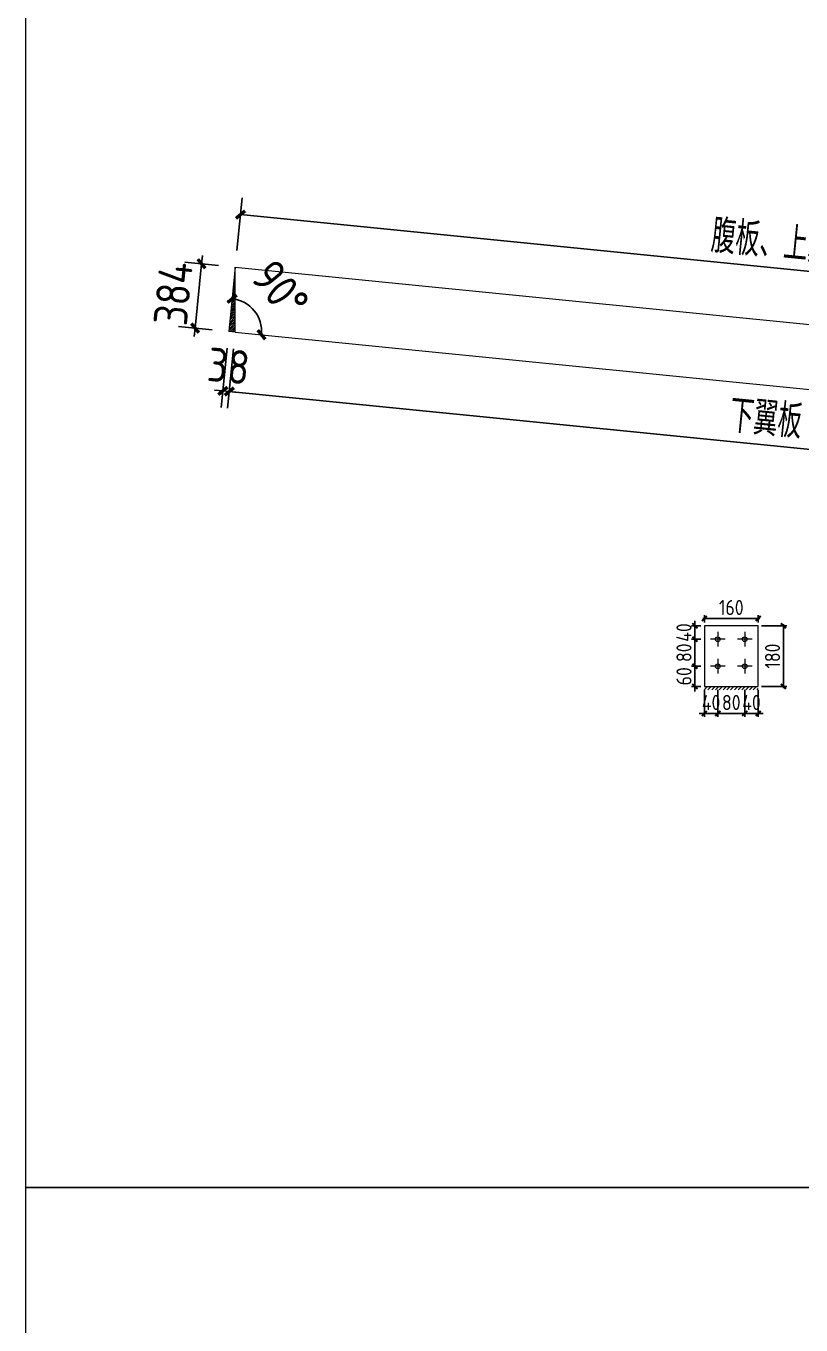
# Model space of a CAD drawing. Extents: x 485428 to 797698, y 56414 to 211814.
# Drawn here: x 718888 to 723494, y 133298 to 141012 of the extents above; entities that cross this region are included whole.
import ezdxf

# ---------------------------------------------------------------- set-up
doc = ezdxf.new("R2010")
doc.units = 0
doc.header["$LTSCALE"] = 1000
doc.header["$MEASUREMENT"] = 0
doc.styles.get("Standard").update_dxf_attribs({"font": 'gbenor.shx', "bigfont": 'gbcbig.shx'})
doc.dimstyles.get("Standard").update_dxf_attribs({"dimscale": 100, "dimtxt": 2, "dimasz": 0.4, "dimexe": 0.5, "dimexo": 1, "dimgap": 0.5, "dimtad": 1, "dimdec": 0, "dimzin": 0, "dimdsep": 46, "dimtxsty": 'Standard', "dimblk": 'ARCHTICK', "dimcen": 0.09, "dimadec": 0, "dimazin": 0, "dimtfac": 1, "dimtdec": 0, "dimtix": 1, "dimtmove": 2, "dimatfit": 3, "dimfxl": 1, "dimtolj": 1, "dimtzin": 0, "dimarcsym": 0})

# ---------------------------------------------------------------- blocks, each defined once
blk = doc.blocks.new('_ArchTick')
at = {"color": 0, "linetype": 'ByBlock', "const_width": 0.4}
blk.add_lwpolyline([(-0.5, -0.5), (0.5, 0.5)], dxfattribs=at)
blk = doc.blocks.new('*D1499')
at = {"color": 0, "lineweight": -2}
blk.add_arc((720093.6, 139197.9), 194.9, 354.28941, 84.28941, dxfattribs=at)
at = {"layer": 'Defpoints', "color": 0}
for p in [(720131.8, 139580), (720271.3, 139278), (720093.6, 139197.9), (720131.8, 139194), (727076.8, 138499.5)]:
    blk.add_point(p, dxfattribs=at)
at = {"color": 0, "lineweight": -2, "xscale": 50, "yscale": 50, "zscale": 50}
for p, rotation in [((720113, 139391.8), 174.2894068625041), ((720287.6, 139178.5), 264.2894068624994)]:
    blk.add_blockref('_ArchTick', p, dxfattribs=dict(at, rotation=rotation))
at = {"color": 0, "lineweight": 15, "insert": (720399.3, 139447.9), "char_height": 200, "attachment_point": 5, "rotation": 309.28941}
blk.add_mtext('\\A1;90°', dxfattribs=at)
blk = doc.blocks.new('*D1500')
at = {"color": 3, "lineweight": -2}
for p, q in [((720141.8, 139679.5), (720173, 139991.3)), ((720163, 139891.8), (727146.2, 139193.5)), ((727125, 138981.1), (727156.1, 139293))]:
    blk.add_line(p, q, dxfattribs=at)
at = {"layer": 'Defpoints', "color": 0}
for p in [(720131.8, 139580), (727146.2, 139193.5), (727115, 138881.6)]:
    blk.add_point(p, dxfattribs=at)
at = {"color": 3, "lineweight": -2, "xscale": 50, "yscale": 50, "zscale": 50}
for p, rotation in [((720163, 139891.8), 174.2894068625007), ((727146.2, 139193.5), 354.2894068625007)]:
    blk.add_blockref('_ArchTick', p, dxfattribs=dict(at, rotation=rotation))
at = {"color": 0, "lineweight": 15, "insert": (723670.2, 139698.5), "char_height": 200, "attachment_point": 5, "rotation": 354.28941}
blk.add_mtext('\\A1;腹板、上翼板 7018', dxfattribs=at)
blk = doc.blocks.new('*D1501')
at = {"color": 3, "lineweight": -2}
for p, q in [((720083.7, 139098.4), (720048.4, 138745.7)), ((720121.9, 139094.5), (720086.6, 138741.9)), ((720058.3, 138845.2), (720008.6, 138850.2)), ((720058.3, 138845.2), (720096.5, 138841.4)), ((720096.5, 138841.4), (720146.3, 138836.4))]:
    blk.add_line(p, q, dxfattribs=at)
at = {"layer": 'Defpoints', "color": 0}
for p in [(720093.6, 139197.9), (720131.8, 139194), (720096.5, 138841.4)]:
    blk.add_point(p, dxfattribs=at)
at = {"color": 3, "lineweight": -2, "xscale": 50, "yscale": 50, "zscale": 50}
for p, rotation in [((720058.3, 138845.2), 354.2894068624398), ((720096.5, 138841.4), 174.2894068624399)]:
    blk.add_blockref('_ArchTick', p, dxfattribs=dict(at, rotation=rotation))
at = {"color": 0, "lineweight": 15, "insert": (720092.4, 138992.5), "char_height": 200, "attachment_point": 5, "rotation": 354.28941}
blk.add_mtext('\\A1;38', dxfattribs=at)
blk = doc.blocks.new('*D1502')
at = {"color": 3, "lineweight": -2}
for p, q in [((720121.9, 139094.5), (720086.6, 138741.9)), ((720096.5, 138841.4), (727041.5, 138146.9)), ((727066.8, 138400), (727031.6, 138047.4))]:
    blk.add_line(p, q, dxfattribs=at)
at = {"layer": 'Defpoints', "color": 0}
for p in [(720131.8, 139194), (727076.8, 138499.5), (727041.5, 138146.9)]:
    blk.add_point(p, dxfattribs=at)
at = {"color": 3, "lineweight": -2, "xscale": 50, "yscale": 50, "zscale": 50}
for p, rotation in [((720096.5, 138841.4), 174.2894068624243), ((727041.5, 138146.9), 354.2894068624242)]:
    blk.add_blockref('_ArchTick', p, dxfattribs=dict(at, rotation=rotation))
at = {"color": 0, "lineweight": 15, "insert": (723584.6, 138650), "char_height": 200, "attachment_point": 5, "rotation": 354.28941}
blk.add_mtext('\\A1;下翼板 6980', dxfattribs=at)
blk = doc.blocks.new('*D1503')
at = {"color": 3, "lineweight": -2}
for p, q in [((719931.4, 139600), (719936.4, 139649.8)), ((720032.3, 139589.9), (719831.9, 139609.9)), ((719893.2, 139217.9), (719931.4, 139600)), ((719994.1, 139207.8), (719793.7, 139227.9)), ((719893.2, 139217.9), (719888.2, 139168.2))]:
    blk.add_line(p, q, dxfattribs=at)
at = {"layer": 'Defpoints', "color": 0}
for p in [(719931.4, 139600), (720131.8, 139580), (720093.6, 139197.9)]:
    blk.add_point(p, dxfattribs=at)
at = {"color": 3, "lineweight": -2, "xscale": 50, "yscale": 50, "zscale": 50}
for p, rotation in [((719931.4, 139600), 264.2894068625095), ((719893.2, 139217.9), 84.28940686250944)]:
    blk.add_blockref('_ArchTick', p, dxfattribs=dict(at, rotation=rotation))
at = {"color": 0, "lineweight": 15, "insert": (719763, 139423.9), "char_height": 200, "attachment_point": 5, "rotation": 84.28941}
blk.add_mtext('\\A1;384', dxfattribs=at)
blk = doc.blocks.new('*D1605')
at = {"color": 3, "lineweight": -2}
for p, q in [((722919.3, 137070.1), (722919.3, 136909.5)), ((722999.3, 137070.1), (722999.3, 136909.5)), ((722919.3, 136929.5), (722889.3, 136929.5)), ((722919.3, 136929.5), (722999.3, 136929.5)), ((722999.3, 136929.5), (723029.3, 136929.5))]:
    blk.add_line(p, q, dxfattribs=at)
at = {"layer": 'Defpoints', "color": 0}
for p in [(722919.3, 137090.1), (722999.3, 137090.1), (722999.3, 136929.5)]:
    blk.add_point(p, dxfattribs=at)
at = {"color": 3, "lineweight": -2, "xscale": 30, "yscale": 30, "zscale": 30}
blk.add_blockref('_ArchTick', (722919.3, 136929.5), dxfattribs=at)
at = {"color": 3, "lineweight": -2, "xscale": 30, "yscale": 30, "zscale": 30, "rotation": 180}
blk.add_blockref('_ArchTick', (722999.3, 136929.5), dxfattribs=at)
at = {"color": 0, "lineweight": 15, "insert": (722959.3, 136994.5), "char_height": 90, "attachment_point": 5}
blk.add_mtext('\\A1;40', dxfattribs=at)
blk = doc.blocks.new('*D1591')
at = {"color": 3, "lineweight": -2}
for p, q in [((722999.3, 137070.1), (722999.3, 136909.5)), ((723159.3, 137070.1), (723159.3, 136909.5)), ((722989.3, 136929.5), (723169.3, 136929.5))]:
    blk.add_line(p, q, dxfattribs=at)
at = {"layer": 'Defpoints', "color": 0}
for p in [(722999.3, 137090.1), (723159.3, 137090.1), (723159.3, 136929.5)]:
    blk.add_point(p, dxfattribs=at)
at = {"color": 3, "lineweight": -2, "xscale": 30, "yscale": 30, "zscale": 30, "rotation": 180}
blk.add_blockref('_ArchTick', (722999.3, 136929.5), dxfattribs=at)
at = {"color": 3, "lineweight": -2, "xscale": 30, "yscale": 30, "zscale": 30}
blk.add_blockref('_ArchTick', (723159.3, 136929.5), dxfattribs=at)
at = {"color": 0, "lineweight": 15, "insert": (723079.3, 136994.5), "char_height": 90, "attachment_point": 5}
blk.add_mtext('\\A1;80', dxfattribs=at)
blk = doc.blocks.new('*D1592')
at = {"color": 3, "lineweight": -2}
for p, q in [((723159.3, 137070.1), (723159.3, 136909.5)), ((723239.3, 137070.1), (723239.3, 136909.5)), ((723159.3, 136929.5), (723129.3, 136929.5)), ((723159.3, 136929.5), (723239.3, 136929.5)), ((723239.3, 136929.5), (723269.3, 136929.5))]:
    blk.add_line(p, q, dxfattribs=at)
at = {"layer": 'Defpoints', "color": 0}
for p in [(723159.3, 137090.1), (723239.3, 137090.1), (723239.3, 136929.5)]:
    blk.add_point(p, dxfattribs=at)
at = {"color": 3, "lineweight": -2, "xscale": 30, "yscale": 30, "zscale": 30}
blk.add_blockref('_ArchTick', (723159.3, 136929.5), dxfattribs=at)
at = {"color": 3, "lineweight": -2, "xscale": 30, "yscale": 30, "zscale": 30, "rotation": 180}
blk.add_blockref('_ArchTick', (723239.3, 136929.5), dxfattribs=at)
at = {"color": 0, "lineweight": 15, "insert": (723199.3, 136994.5), "char_height": 90, "attachment_point": 5}
blk.add_mtext('\\A1;40', dxfattribs=at)
blk = doc.blocks.new('*D1593')
at = {"color": 3, "lineweight": -2}
for p, q in [((722899.3, 137210.1), (722843.2, 137210.1)), ((722863.2, 137210.1), (722863.2, 137240.1)), ((722863.2, 137090.1), (722863.2, 137210.1)), ((722899.3, 137090.1), (722843.2, 137090.1)), ((722863.2, 137090.1), (722863.2, 137060.1))]:
    blk.add_line(p, q, dxfattribs=at)
at = {"layer": 'Defpoints', "color": 0}
for p in [(722863.2, 137210.1), (722919.3, 137210.1), (722919.3, 137090.1)]:
    blk.add_point(p, dxfattribs=at)
at = {"color": 3, "lineweight": -2, "xscale": 30, "yscale": 30, "zscale": 30}
for p, rotation in [((722863.2, 137210.1), 270), ((722863.2, 137090.1), 90)]:
    blk.add_blockref('_ArchTick', p, dxfattribs=dict(at, rotation=rotation))
at = {"color": 0, "lineweight": 15, "insert": (722798.2, 137150.1), "char_height": 90, "attachment_point": 5, "rotation": 90}
blk.add_mtext('\\A1;60', dxfattribs=at)
blk = doc.blocks.new('*D1594')
at = {"color": 3, "lineweight": -2}
for p, q in [((722899.3, 137370.1), (722843.2, 137370.1)), ((722863.2, 137200.1), (722863.2, 137380.1)), ((722899.3, 137210.1), (722843.2, 137210.1))]:
    blk.add_line(p, q, dxfattribs=at)
at = {"layer": 'Defpoints', "color": 0}
for p in [(722863.2, 137370.1), (722919.3, 137370.1), (722919.3, 137210.1)]:
    blk.add_point(p, dxfattribs=at)
at = {"color": 3, "lineweight": -2, "xscale": 30, "yscale": 30, "zscale": 30}
for p, rotation in [((722863.2, 137370.1), 90), ((722863.2, 137210.1), 270)]:
    blk.add_blockref('_ArchTick', p, dxfattribs=dict(at, rotation=rotation))
at = {"color": 0, "lineweight": 15, "insert": (722798.2, 137290.1), "char_height": 90, "attachment_point": 5, "rotation": 90}
blk.add_mtext('\\A1;80', dxfattribs=at)
blk = doc.blocks.new('*D1606')
at = {"color": 3, "lineweight": -2}
for p, q in [((722863.2, 137450.1), (722863.2, 137480.1)), ((722899.3, 137450.1), (722843.2, 137450.1)), ((722863.2, 137370.1), (722863.2, 137450.1)), ((722899.3, 137370.1), (722843.2, 137370.1)), ((722863.2, 137370.1), (722863.2, 137340.1))]:
    blk.add_line(p, q, dxfattribs=at)
at = {"layer": 'Defpoints', "color": 0}
for p in [(722863.2, 137450.1), (722919.3, 137450.1), (722919.3, 137370.1)]:
    blk.add_point(p, dxfattribs=at)
at = {"color": 3, "lineweight": -2, "xscale": 30, "yscale": 30, "zscale": 30}
for p, rotation in [((722863.2, 137450.1), 270), ((722863.2, 137370.1), 90)]:
    blk.add_blockref('_ArchTick', p, dxfattribs=dict(at, rotation=rotation))
at = {"color": 0, "lineweight": 15, "insert": (722798.2, 137410.1), "char_height": 90, "attachment_point": 5, "rotation": 90}
blk.add_mtext('\\A1;40', dxfattribs=at)
blk = doc.blocks.new('*D1607')
at = {"color": 3, "lineweight": -2}
for p, q in [((723249.3, 137493.7), (722909.3, 137493.7)), ((722919.3, 137470.1), (722919.3, 137513.7)), ((723239.3, 137470.1), (723239.3, 137513.7))]:
    blk.add_line(p, q, dxfattribs=at)
at = {"layer": 'Defpoints', "color": 0}
for p in [(722919.3, 137493.7), (722919.3, 137450.1), (723239.3, 137450.1)]:
    blk.add_point(p, dxfattribs=at)
at = {"color": 3, "lineweight": -2, "xscale": 30, "yscale": 30, "zscale": 30, "rotation": 180}
blk.add_blockref('_ArchTick', (722919.3, 137493.7), dxfattribs=at)
at = {"color": 3, "lineweight": -2, "xscale": 30, "yscale": 30, "zscale": 30}
blk.add_blockref('_ArchTick', (723239.3, 137493.7), dxfattribs=at)
at = {"color": 0, "lineweight": 15, "insert": (723079.3, 137558.7), "char_height": 90, "attachment_point": 5}
blk.add_mtext('\\A1;160', dxfattribs=at)
blk = doc.blocks.new('*D1595')
at = {"color": 3, "lineweight": -2}
for p, q in [((723259.3, 137450.1), (723409.4, 137450.1)), ((723389.4, 137460.1), (723389.4, 137080.1)), ((723259.3, 137090.1), (723409.4, 137090.1))]:
    blk.add_line(p, q, dxfattribs=at)
at = {"layer": 'Defpoints', "color": 0}
for p in [(723239.3, 137450.1), (723239.3, 137090.1), (723389.4, 137090.1)]:
    blk.add_point(p, dxfattribs=at)
at = {"color": 3, "lineweight": -2, "xscale": 30, "yscale": 30, "zscale": 30}
for p, rotation in [((723389.4, 137450.1), 90), ((723389.4, 137090.1), 270)]:
    blk.add_blockref('_ArchTick', p, dxfattribs=dict(at, rotation=rotation))
at = {"color": 0, "lineweight": 15, "insert": (723324.4, 137270.1), "char_height": 90, "attachment_point": 5, "rotation": 90}
blk.add_mtext('\\A1;180', dxfattribs=at)
blk = doc.blocks.new('*D3260')
at = {"color": 0, "lineweight": -2}
blk.add_arc((727076.8, 138499.5), 201.6, 84.28941, 174.28941, dxfattribs=at)
at = {"layer": 'Defpoints', "color": 0}
for p in [(720131.8, 139194), (727115, 138881.6), (726993.9, 138683.3), (727076.8, 138499.5), (727076.8, 138499.5)]:
    blk.add_point(p, dxfattribs=at)
at = {"color": 0, "lineweight": -2, "xscale": 50, "yscale": 50, "zscale": 50}
for p, rotation in [((727096.9, 138700.2), 354.2894068624969), ((726876.2, 138519.6), 264.2894068624989)]:
    blk.add_blockref('_ArchTick', p, dxfattribs=dict(at, rotation=rotation))
at = {"color": 0, "lineweight": 15, "insert": (726822.5, 138810.4), "char_height": 200, "attachment_point": 5, "rotation": 39.28941}
blk.add_mtext('\\A1;90°', dxfattribs=at)

msp = doc.modelspace()

# ---------------------------------------------------------------- hatches: boundary and pattern name
at = {"lineweight": 15}
h = msp.add_hatch(dxfattribs=at)
h.set_pattern_fill('ANSI31', color=256, scale=5, style=0)
h.set_pattern_definition([(45, (-7e-09, -10500), (-5.612660076, 5.612660076), [])])
h.paths.add_polyline_path([(720131.8, 139580), (720093.6, 139197.9), (720131.8, 139194)])
h = msp.add_hatch(dxfattribs=at)
h.set_pattern_fill('ANSI31', color=256, scale=10, style=0)
h.set_pattern_definition([(45, (240334.58, -58212.485), (-11.22532015, 11.22532015), [])])
h.paths.add_polyline_path([(723239.3, 137090.1), (723229, 137090.1), (723239.3, 137076.8)], flags=17)
h.paths.add_polyline_path([(723229, 137090.1), (722919.3, 137090.1), (722919.3, 137070.1), (723239.3, 137070.1), (723239.3, 137076.8)])

# ---------------------------------------------------------------- linework, layer by layer
for p, q in [((720131.8, 139580), (720093.6, 139197.9)), ((720131.8, 139580), (727115, 138881.6)), ((720131.8, 139194), (720093.6, 139197.9)), ((720131.8, 139194), (727076.8, 138499.5)), ((722919.3, 137450.1), (722919.3, 137090.1)), ((723239.3, 137450.1), (722919.3, 137450.1)), ((722999.3, 137414.1), (722999.3, 137326.1)), ((723159.3, 137414.1), (723159.3, 137326.1)), ((723239.3, 137090.1), (723239.3, 137450.1)), ((723043.3, 137370.1), (722955.3, 137370.1)), ((723203.3, 137370.1), (723115.3, 137370.1)), ((722999.3, 137254.1), (722999.3, 137166.1)), ((723159.3, 137254.1), (723159.3, 137166.1)), ((723043.3, 137210.1), (722955.3, 137210.1)), ((723203.3, 137210.1), (723115.3, 137210.1)), ((722919.3, 137090.1), (723239.3, 137090.1))]:
    msp.add_line(p, q, dxfattribs=at)
at = {"color": 2, "lineweight": 15}
msp.add_line((720131.8, 139194), (720131.8, 139580), dxfattribs=at)
at = {"lineweight": 15}
for points in [[(718888.1, 144614.2), (733738.1, 144614.2), (733738.1, 134114.2), (718888.1, 134114.2)], [(718888.1, 134114.2), (733738.1, 134114.2), (733738.1, 123614.2), (718888.1, 123614.2)]]:
    msp.add_lwpolyline(points, close=True, dxfattribs=at)
for centre in [(722999.3, 137370.1), (723159.3, 137370.1), (722999.3, 137210.1), (723159.3, 137210.1)]:
    msp.add_circle(centre, 14, dxfattribs=at)

# ---------------------------------------------------------------- dimensions: what is measured, and where the dimension line sits
dim = msp.add_aligned_dim(p1=(720131.8, 139580), p2=(727115, 138881.6), distance=313.4, text='腹板、上翼板 7018', dimstyle='Standard', override={"dimtxt": 2, "dimasz": 0.5, "dimexe": 1, "dimexo": 1, "dimclrd": 3, "dimclre": 3}, dxfattribs=at)
dim.commit()
dim.dimension.update_dxf_attribs({"geometry": '*D1500', "text_midpoint": (723670.2, 139698.5)})
for p1, p2, distance, override, picture, middle in [((720093.6, 139197.9), (720131.8, 139580), 201.4, {"dimtxt": 2, "dimasz": 0.5, "dimexe": 1, "dimexo": 1, "dimclrd": 3, "dimclre": 3}, '*D1503', (719763, 139423.9)), ((720093.6, 139197.9), (720131.8, 139194), -354.4, {"dimtxt": 2, "dimasz": 0.5, "dimexe": 1, "dimexo": 1, "dimclrd": 3, "dimclre": 3}, '*D1501', (720092.4, 138992.5)), ((723239.3, 137450.1), (722919.3, 137450.1), -43.6, {"dimtxt": 0.9, "dimasz": 0.3, "dimexe": 0.2, "dimexo": 0.2, "dimgap": 0.2, "dimlfac": 0.5, "dimdle": 0.1, "dimclrd": 3, "dimclre": 3}, '*D1607', (723079.3, 137558.7)), ((723239.3, 137450.1), (723239.3, 137090.1), 150, {"dimtxt": 0.9, "dimasz": 0.3, "dimexe": 0.2, "dimexo": 0.2, "dimgap": 0.2, "dimlfac": 0.5, "dimdle": 0.1, "dimclrd": 3, "dimclre": 3}, '*D1595', (723324.4, 137270.1))]:
    dim = msp.add_aligned_dim(p1=p1, p2=p2, distance=distance, dimstyle='Standard', override=override, dxfattribs=at)
    dim.commit()
    dim.dimension.update_dxf_attribs({"geometry": picture, "text_midpoint": middle})
at = {"color": 1, "lineweight": 15}
for base, line2, picture, middle in [((720271.3, 139278), ((720131.8, 139580), (720093.6, 139197.9)), '*D1499', (720399.3, 139447.9)), ((726993.9, 138683.3), ((727076.8, 138499.5), (727115, 138881.6)), '*D3260', (726822.5, 138810.4))]:
    dim = msp.add_angular_dim_2l(base=base, line1=((720131.8, 139194), (727076.8, 138499.5)), line2=line2, dimstyle='Standard', override={"dimtxt": 2, "dimasz": 0.5, "dimgap": 1}, dxfattribs=at)
    dim.commit()
    dim.dimension.update_dxf_attribs({"geometry": picture, "text_midpoint": middle})
at = {"lineweight": 15}
dim = msp.add_linear_dim(base=(727041.5, 138146.9), p1=(720131.8, 139194), p2=(727076.8, 138499.5), angle=174.28941, text='下翼板 6980', dimstyle='Standard', override={"dimtxt": 2, "dimasz": 0.5, "dimexe": 1, "dimexo": 1, "dimclrd": 3, "dimclre": 3}, dxfattribs=at)
dim.commit()
dim.dimension.update_dxf_attribs({"geometry": '*D1502', "text_midpoint": (723584.6, 138650)})
for base, p1, p2, picture, middle in [((722863.2, 137450.1), (722919.3, 137370.1), (722919.3, 137450.1), '*D1606', (722798.2, 137410.1)), ((722863.2, 137370.1), (722919.3, 137210.1), (722919.3, 137370.1), '*D1594', (722798.2, 137290.1)), ((722863.2, 137210.1), (722919.3, 137090.1), (722919.3, 137210.1), '*D1593', (722798.2, 137150.1))]:
    dim = msp.add_linear_dim(base=base, p1=p1, p2=p2, angle=90, dimstyle='Standard', override={"dimtxt": 0.9, "dimasz": 0.3, "dimexe": 0.2, "dimexo": 0.2, "dimgap": 0.2, "dimlfac": 0.5, "dimdle": 0.1, "dimclrd": 3, "dimclre": 3}, dxfattribs=at)
    dim.commit()
    dim.dimension.update_dxf_attribs({"geometry": picture, "text_midpoint": middle})
for base, p1, p2, picture, middle in [((722999.3, 136929.5), (722919.3, 137090.1), (722999.3, 137090.1), '*D1605', (722959.3, 136994.5)), ((723159.3, 136929.5), (722999.3, 137090.1), (723159.3, 137090.1), '*D1591', (723079.3, 136994.5)), ((723239.3, 136929.5), (723159.3, 137090.1), (723239.3, 137090.1), '*D1592', (723199.3, 136994.5))]:
    dim = msp.add_linear_dim(base=base, p1=p1, p2=p2, dimstyle='Standard', override={"dimtxt": 0.9, "dimasz": 0.3, "dimexe": 0.2, "dimexo": 0.2, "dimgap": 0.2, "dimlfac": 0.5, "dimdle": 0.1, "dimclrd": 3, "dimclre": 3}, dxfattribs=at)
    dim.commit()
    dim.dimension.update_dxf_attribs({"geometry": picture, "text_midpoint": middle})

doc.saveas('drawing.dxf')
